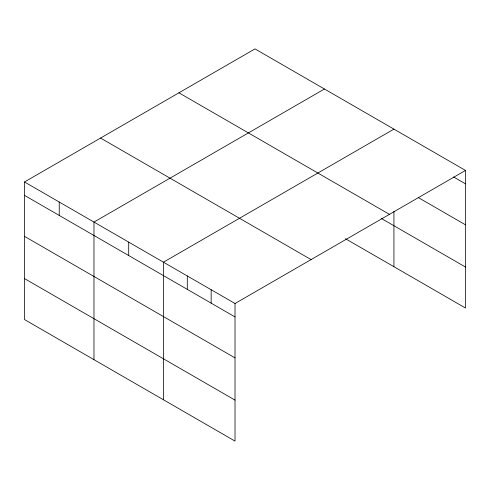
<?xml version="1.0" encoding="UTF-8"?>
<svg xmlns="http://www.w3.org/2000/svg" width="490" height="490" viewBox="0 0 490 490"><rect width="100%" height="100%" fill="white"/><g stroke="black" fill="none" stroke-linecap="round" stroke-linejoin="round"><path stroke-width="0.73" d="M465.5 170.44L254.984 48.902L24.5 181.974L24.5 319.56L235.016 441.098L235.016 303.512L465.5 170.44L465.5 308.026L345.426 238.704M324.454 89.008L93.97 222.08L93.97 359.666M393.923 129.115L163.44 262.187L163.44 399.773M453.569 176.964L465.5 183.848M418.448 197.66L465.5 224.83M178.924 92.812L389.44 214.351M381.471 218.54L465.5 267.05M100.56 138.058L311.077 259.596M24.5 181.974L235.016 303.512M24.5 195.381L235.016 316.92M24.5 236.358L235.016 357.896M24.5 278.583L235.016 400.122M393.923 211.404L393.923 266.707M211.153 289.737L211.153 303.145M187.296 275.962L187.296 289.37M128.705 242.134L128.705 255.541M59.235 202.027L59.235 215.435"/></g></svg>
